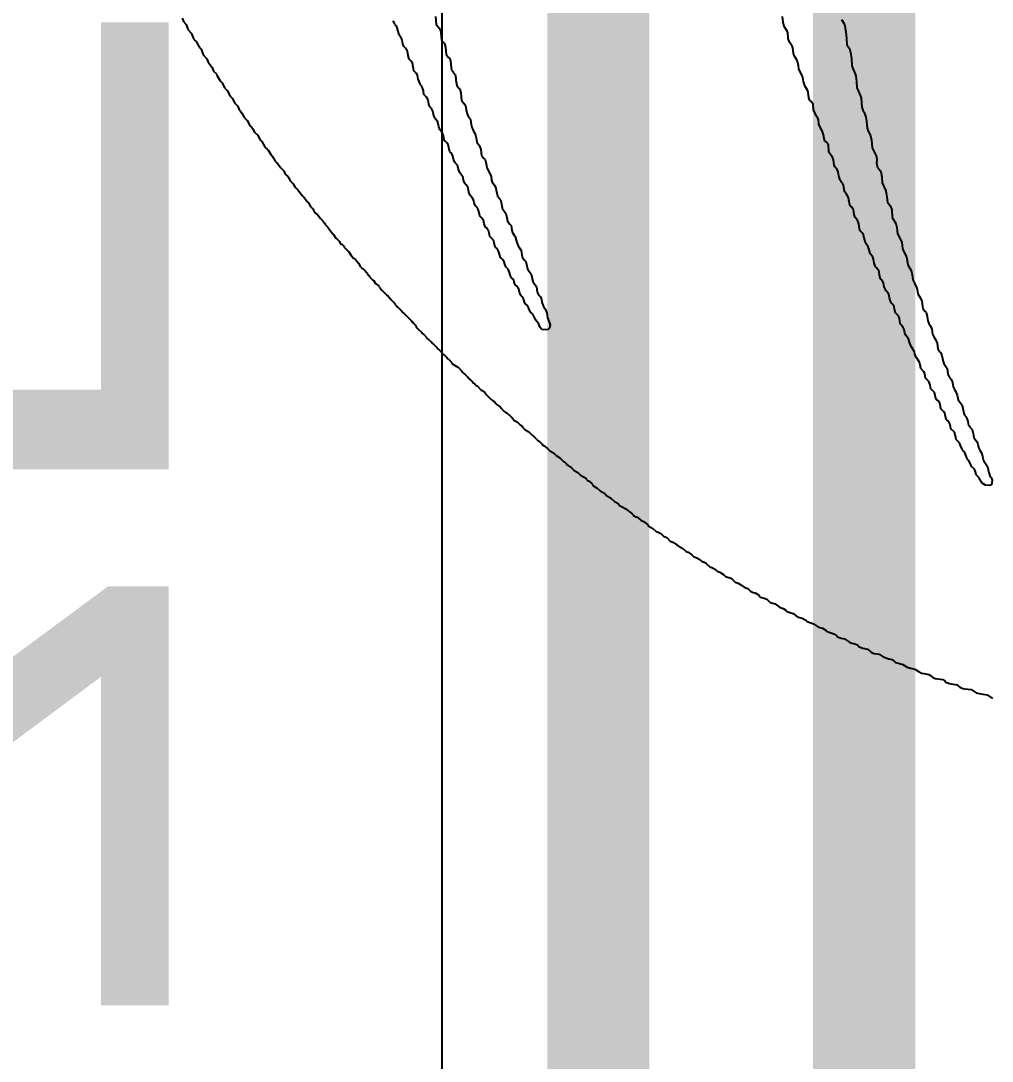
# Model space of a CAD drawing. Header units: inches. Extents: x -0.8 to 12, y -0.1 to 3.7.
# Drawn here: x 0.1055 to 0.2005, y 1.1192 to 1.221 of the extents above; entities that cross this region are included whole.
import ezdxf

# ---------------------------------------------------------------- set-up
doc = ezdxf.new("R2010")
doc.units = ezdxf.units.IN
doc.header["$MEASUREMENT"] = 0
doc.layers.add('Bottom Overlay', color=54, linetype='Continuous')
doc.layers.add('Top Layer', color=1, linetype='Continuous')
doc.styles.add('Arial', font='', dxfattribs={"height": 0.2})
doc.styles.get('Arial').set_extended_font_data('Arial')

msp = doc.modelspace()

# ---------------------------------------------------------------- linework, layer by layer
at = {"layer": 'Bottom Overlay'}
for p, q in [((0.12129, 1.22122), (0.12142, 1.22089)), ((0.14608, 1.22138), (0.14613, 1.2206)), ((0.18007, 1.22081), (0.18002, 1.22138)), ((0.12142, 1.22089), (0.1217, 1.2206)), ((0.1217, 1.2206), (0.12176, 1.2204)), ((0.12176, 1.2204), (0.12188, 1.22006)), ((0.14205, 1.22071), (0.14195, 1.22096)), ((0.14211, 1.2206), (0.14205, 1.22071)), ((0.14226, 1.22045), (0.14211, 1.2206)), ((0.14234, 1.22027), (0.14226, 1.22045)), ((0.14242, 1.21993), (0.14234, 1.22027)), ((0.14613, 1.2206), (0.14637, 1.22032)), ((0.14637, 1.22032), (0.14644, 1.22024)), ((0.14644, 1.22024), (0.14655, 1.21998)), ((0.18017, 1.2204), (0.18007, 1.22081)), ((0.18053, 1.21983), (0.18017, 1.2204)), ((0.1858, 1.22107), (0.18601, 1.22071)), ((0.18601, 1.22071), (0.18611, 1.22045)), ((0.18611, 1.22045), (0.18616, 1.22024)), ((0.18616, 1.22024), (0.18621, 1.21988)), ((0.12188, 1.22006), (0.12222, 1.21972)), ((0.12222, 1.21972), (0.12232, 1.21936)), ((0.12232, 1.21936), (0.12248, 1.2191)), ((0.12248, 1.2191), (0.12269, 1.2189)), ((0.14252, 1.21957), (0.14242, 1.21993)), ((0.14262, 1.21947), (0.14252, 1.21957)), ((0.14283, 1.2191), (0.14262, 1.21947)), ((0.14288, 1.21869), (0.14283, 1.2191)), ((0.14655, 1.21998), (0.1466, 1.21978)), ((0.1466, 1.21978), (0.14665, 1.21905)), ((0.18058, 1.21921), (0.18053, 1.21983)), ((0.18069, 1.21885), (0.18058, 1.21921)), ((0.18621, 1.21988), (0.18627, 1.21921)), ((0.18627, 1.21921), (0.18632, 1.21859)), ((0.12269, 1.2189), (0.12274, 1.21879)), ((0.12274, 1.21879), (0.123, 1.21833)), ((0.123, 1.21833), (0.12315, 1.21817)), ((0.12315, 1.21817), (0.12336, 1.21761)), ((0.14298, 1.21843), (0.14288, 1.21869)), ((0.14314, 1.21828), (0.14298, 1.21843)), ((0.14332, 1.21799), (0.14314, 1.21828)), ((0.14665, 1.21905), (0.14696, 1.21874)), ((0.14696, 1.21874), (0.14706, 1.21838)), ((0.14706, 1.21838), (0.14712, 1.21766)), ((0.18095, 1.21848), (0.18069, 1.21885)), ((0.18102, 1.2183), (0.18095, 1.21848)), ((0.1811, 1.21776), (0.18102, 1.2183)), ((0.18632, 1.21859), (0.18658, 1.21823)), ((0.18658, 1.21823), (0.18668, 1.21786)), ((0.12336, 1.21761), (0.12372, 1.21724)), ((0.12372, 1.21724), (0.12385, 1.21691)), ((0.1434, 1.21755), (0.14332, 1.21799)), ((0.1435, 1.21719), (0.1434, 1.21755)), ((0.14371, 1.21699), (0.1435, 1.21719)), ((0.14712, 1.21766), (0.14735, 1.21737)), ((0.14735, 1.21737), (0.14743, 1.2173)), ((0.14743, 1.2173), (0.14753, 1.21704)), ((0.14753, 1.21704), (0.14758, 1.21668)), ((0.1812, 1.2175), (0.1811, 1.21776)), ((0.18141, 1.21714), (0.1812, 1.2175)), ((0.18149, 1.21696), (0.18141, 1.21714)), ((0.18668, 1.21786), (0.18676, 1.21727)), ((0.18676, 1.21727), (0.18681, 1.21655)), ((0.12385, 1.21691), (0.12423, 1.21637)), ((0.12423, 1.21637), (0.12436, 1.21603)), ((0.12436, 1.21603), (0.12465, 1.21575)), ((0.14384, 1.21681), (0.14371, 1.21699)), ((0.14391, 1.21626), (0.14384, 1.21681)), ((0.14396, 1.21606), (0.14391, 1.21626)), ((0.14422, 1.2158), (0.14396, 1.21606)), ((0.14758, 1.21668), (0.14763, 1.21611)), ((0.14763, 1.21611), (0.14774, 1.21601)), ((0.18157, 1.21657), (0.18149, 1.21696)), ((0.18162, 1.21621), (0.18157, 1.21657)), ((0.1819, 1.21567), (0.18162, 1.21621)), ((0.18681, 1.21655), (0.18691, 1.21629)), ((0.18691, 1.21629), (0.18714, 1.21575)), ((0.12465, 1.21575), (0.1247, 1.21564)), ((0.1247, 1.21564), (0.12501, 1.21508)), ((0.12501, 1.21508), (0.12516, 1.21492)), ((0.1443, 1.21562), (0.14422, 1.2158)), ((0.14438, 1.21523), (0.1443, 1.21562)), ((0.14458, 1.21477), (0.14438, 1.21523)), ((0.14774, 1.21601), (0.14779, 1.2159)), ((0.14779, 1.2159), (0.14799, 1.2157)), ((0.14799, 1.2157), (0.14805, 1.21533)), ((0.14805, 1.21533), (0.14807, 1.2152)), ((0.14807, 1.2152), (0.14805, 1.21513)), ((0.14805, 1.21513), (0.1481, 1.21497)), ((0.182, 1.21541), (0.1819, 1.21567)), ((0.18208, 1.21502), (0.182, 1.21541)), ((0.18213, 1.21482), (0.18208, 1.21502)), ((0.18714, 1.21575), (0.1872, 1.21554)), ((0.1872, 1.21554), (0.18725, 1.21502)), ((0.18725, 1.21502), (0.1873, 1.2144)), ((0.12516, 1.21492), (0.12547, 1.21435)), ((0.12547, 1.21435), (0.12568, 1.21415)), ((0.12568, 1.21415), (0.12599, 1.21358)), ((0.14464, 1.21466), (0.14458, 1.21477)), ((0.14474, 1.21456), (0.14464, 1.21466)), ((0.14484, 1.2143), (0.14474, 1.21456)), ((0.14489, 1.21409), (0.14484, 1.2143)), ((0.14495, 1.21373), (0.14489, 1.21409)), ((0.1481, 1.21497), (0.14815, 1.21461)), ((0.14815, 1.21461), (0.14838, 1.21433)), ((0.14838, 1.21433), (0.14846, 1.21425)), ((0.14846, 1.21425), (0.14856, 1.21389)), ((0.18221, 1.21458), (0.18213, 1.21482)), ((0.18247, 1.21417), (0.18221, 1.21458)), ((0.18252, 1.21397), (0.18247, 1.21417)), ((0.1873, 1.2144), (0.18735, 1.21425)), ((0.18735, 1.21425), (0.18766, 1.21358)), ((0.12599, 1.21358), (0.1262, 1.21337)), ((0.1262, 1.21337), (0.12646, 1.21291)), ((0.1452, 1.21347), (0.14495, 1.21373)), ((0.14536, 1.21322), (0.1452, 1.21347)), ((0.14541, 1.2128), (0.14536, 1.21322)), ((0.14856, 1.21389), (0.14861, 1.21316)), ((0.14861, 1.21316), (0.14885, 1.21288)), ((0.1826, 1.21342), (0.18252, 1.21397)), ((0.1827, 1.21316), (0.1826, 1.21342)), ((0.18278, 1.21309), (0.1827, 1.21316)), ((0.18301, 1.2128), (0.18278, 1.21309)), ((0.18766, 1.21358), (0.18771, 1.21337)), ((0.18771, 1.21337), (0.18779, 1.21252)), ((0.12646, 1.21291), (0.12669, 1.21262)), ((0.12669, 1.21262), (0.12682, 1.21234)), ((0.12682, 1.21234), (0.12687, 1.21223)), ((0.12687, 1.21223), (0.12697, 1.21213)), ((0.12697, 1.21213), (0.127, 1.21205)), ((0.127, 1.21205), (0.12708, 1.21203)), ((0.12708, 1.21203), (0.12713, 1.21192)), ((0.14546, 1.21265), (0.14541, 1.2128)), ((0.14551, 1.21254), (0.14546, 1.21265)), ((0.1457, 1.21236), (0.14551, 1.21254)), ((0.1458, 1.21211), (0.1457, 1.21236)), ((0.14595, 1.21154), (0.1458, 1.21211)), ((0.14885, 1.21288), (0.14892, 1.2128)), ((0.14892, 1.2128), (0.14903, 1.21254)), ((0.14903, 1.21254), (0.14908, 1.21218)), ((0.14908, 1.21218), (0.14916, 1.21185)), ((0.18306, 1.21223), (0.18301, 1.2128)), ((0.18327, 1.21177), (0.18306, 1.21223)), ((0.18779, 1.21252), (0.18784, 1.21231)), ((0.18784, 1.21231), (0.18794, 1.21205)), ((0.18794, 1.21205), (0.18802, 1.21198)), ((0.18802, 1.21198), (0.18812, 1.21172)), ((0.12713, 1.21192), (0.12739, 1.21146)), ((0.12739, 1.21146), (0.12764, 1.2112)), ((0.12764, 1.2112), (0.12795, 1.21063)), ((0.14629, 1.21105), (0.14595, 1.21154)), ((0.14639, 1.21058), (0.14629, 1.21105)), ((0.14916, 1.21185), (0.14926, 1.21159)), ((0.14926, 1.21159), (0.14934, 1.21151)), ((0.14934, 1.21151), (0.14939, 1.21141)), ((0.14939, 1.21141), (0.14949, 1.21131)), ((0.14949, 1.21131), (0.14957, 1.21081)), ((0.18332, 1.21167), (0.18327, 1.21177)), ((0.1834, 1.21159), (0.18332, 1.21167)), ((0.18353, 1.21125), (0.1834, 1.21159)), ((0.18358, 1.21089), (0.18353, 1.21125)), ((0.18812, 1.21172), (0.18818, 1.21151)), ((0.18818, 1.21151), (0.18823, 1.21115)), ((0.18823, 1.21115), (0.18831, 1.21045)), ((0.12795, 1.21063), (0.12811, 1.21053)), ((0.12811, 1.21053), (0.12816, 1.21043)), ((0.12816, 1.21043), (0.12837, 1.21007)), ((0.12837, 1.21007), (0.12868, 1.20976)), ((0.1465, 1.21032), (0.14639, 1.21058)), ((0.14655, 1.21022), (0.1465, 1.21032)), ((0.14665, 1.21012), (0.14655, 1.21022)), ((0.14683, 1.20983), (0.14665, 1.21012)), ((0.14957, 1.21081), (0.14962, 1.21056)), ((0.14962, 1.21056), (0.1498, 1.21017)), ((0.1498, 1.21017), (0.14996, 1.20991)), ((0.18363, 1.21069), (0.18358, 1.21089)), ((0.18392, 1.21014), (0.18363, 1.21069)), ((0.18404, 1.20981), (0.18392, 1.21014)), ((0.18831, 1.21045), (0.18836, 1.21025)), ((0.18836, 1.21025), (0.18864, 1.2097)), ((0.12868, 1.20976), (0.12893, 1.20929)), ((0.12893, 1.20929), (0.12909, 1.20914)), ((0.12909, 1.20914), (0.1294, 1.20857)), ((0.14688, 1.20952), (0.14683, 1.20983)), ((0.14696, 1.20919), (0.14688, 1.20952)), ((0.14704, 1.20916), (0.14696, 1.20919)), ((0.14717, 1.20903), (0.14704, 1.20916)), ((0.1473, 1.20885), (0.14717, 1.20903)), ((0.14996, 1.20991), (0.15006, 1.2095)), ((0.15006, 1.2095), (0.15011, 1.20908)), ((0.15011, 1.20908), (0.15037, 1.20872)), ((0.1841, 1.20945), (0.18404, 1.20981)), ((0.18417, 1.20916), (0.1841, 1.20945)), ((0.18428, 1.20911), (0.18417, 1.20916)), ((0.18451, 1.20883), (0.18428, 1.20911)), ((0.18864, 1.2097), (0.18874, 1.20929)), ((0.18874, 1.20929), (0.1888, 1.20852)), ((0.1294, 1.20857), (0.12958, 1.20844)), ((0.12958, 1.20844), (0.12971, 1.20831)), ((0.12971, 1.20831), (0.12992, 1.20795)), ((0.12992, 1.20795), (0.13007, 1.20779)), ((0.14737, 1.20857), (0.1473, 1.20885)), ((0.14748, 1.20815), (0.14737, 1.20857)), ((0.14766, 1.20797), (0.14748, 1.20815)), ((0.14776, 1.20772), (0.14766, 1.20797)), ((0.15037, 1.20872), (0.15042, 1.20862)), ((0.15042, 1.20862), (0.15052, 1.20836)), ((0.15052, 1.20836), (0.15058, 1.20774)), ((0.18456, 1.2081), (0.18451, 1.20883)), ((0.18477, 1.20779), (0.18456, 1.2081)), ((0.1888, 1.20852), (0.189, 1.20815)), ((0.189, 1.20815), (0.18921, 1.20769)), ((0.13007, 1.20779), (0.13012, 1.20769)), ((0.13012, 1.20769), (0.13038, 1.20722)), ((0.13038, 1.20722), (0.13051, 1.2071)), ((0.13051, 1.2071), (0.13059, 1.20707)), ((0.13059, 1.20707), (0.13064, 1.20697)), ((0.13064, 1.20697), (0.1309, 1.20661)), ((0.14784, 1.20743), (0.14776, 1.20772)), ((0.14794, 1.20717), (0.14784, 1.20743)), ((0.14799, 1.20707), (0.14794, 1.20717)), ((0.14823, 1.20684), (0.14799, 1.20707)), ((0.15058, 1.20774), (0.15068, 1.20764)), ((0.15068, 1.20764), (0.15073, 1.20753)), ((0.15073, 1.20753), (0.15094, 1.20738)), ((0.15094, 1.20738), (0.15104, 1.20697)), ((0.15104, 1.20697), (0.15109, 1.20661)), ((0.1849, 1.20761), (0.18477, 1.20779)), ((0.185, 1.20735), (0.1849, 1.20761)), ((0.18508, 1.20686), (0.185, 1.20735)), ((0.18513, 1.20666), (0.18508, 1.20686)), ((0.18921, 1.20769), (0.18924, 1.2073)), ((0.18924, 1.2073), (0.18921, 1.20707)), ((0.18921, 1.20707), (0.18926, 1.20691)), ((0.18926, 1.20691), (0.18931, 1.20661)), ((0.1309, 1.20661), (0.13121, 1.2063)), ((0.13121, 1.2063), (0.13141, 1.20593)), ((0.13141, 1.20593), (0.13162, 1.20573)), ((0.1483, 1.20655), (0.14823, 1.20684)), ((0.14841, 1.20614), (0.1483, 1.20655)), ((0.14877, 1.20562), (0.14841, 1.20614)), ((0.15109, 1.20661), (0.15151, 1.20573)), ((0.18536, 1.20642), (0.18513, 1.20666)), ((0.18547, 1.20617), (0.18536, 1.20642)), ((0.18554, 1.20578), (0.18547, 1.20617)), ((0.18931, 1.20661), (0.18942, 1.2065)), ((0.18942, 1.2065), (0.18947, 1.2064)), ((0.18947, 1.2064), (0.18957, 1.2063)), ((0.18957, 1.2063), (0.18967, 1.20604)), ((0.18967, 1.20604), (0.18973, 1.20568)), ((0.13162, 1.20573), (0.13188, 1.20526)), ((0.13188, 1.20526), (0.13214, 1.205)), ((0.13214, 1.205), (0.13234, 1.20464)), ((0.14882, 1.20537), (0.14877, 1.20562)), ((0.14892, 1.20511), (0.14882, 1.20537)), ((0.14897, 1.205), (0.14892, 1.20511)), ((0.14908, 1.2049), (0.14897, 1.205)), ((0.14926, 1.20462), (0.14908, 1.2049)), ((0.15151, 1.20573), (0.15156, 1.20537)), ((0.15156, 1.20537), (0.15161, 1.20516)), ((0.15161, 1.20516), (0.15184, 1.20487)), ((0.15184, 1.20487), (0.15197, 1.20459)), ((0.18565, 1.20537), (0.18554, 1.20578)), ((0.18575, 1.20526), (0.18565, 1.20537)), ((0.1858, 1.20516), (0.18575, 1.20526)), ((0.1859, 1.20506), (0.1858, 1.20516)), ((0.18598, 1.20487), (0.1859, 1.20506)), ((0.18606, 1.20444), (0.18598, 1.20487)), ((0.18973, 1.20568), (0.18978, 1.20511)), ((0.18978, 1.20511), (0.19014, 1.20433)), ((0.13234, 1.20464), (0.13252, 1.20451)), ((0.13252, 1.20451), (0.13265, 1.20438)), ((0.13265, 1.20438), (0.13271, 1.20428)), ((0.13271, 1.20428), (0.13307, 1.20382)), ((0.13307, 1.20382), (0.13322, 1.20366)), ((0.14934, 1.20418), (0.14926, 1.20462)), ((0.14944, 1.20392), (0.14934, 1.20418)), ((0.14949, 1.20382), (0.14944, 1.20392)), ((0.1497, 1.20361), (0.14949, 1.20382)), ((0.15197, 1.20459), (0.15202, 1.20438)), ((0.15202, 1.20438), (0.15215, 1.20384)), ((0.15215, 1.20384), (0.15233, 1.20356)), ((0.18611, 1.20423), (0.18606, 1.20444)), ((0.18621, 1.20413), (0.18611, 1.20423)), ((0.18647, 1.20366), (0.18621, 1.20413)), ((0.19014, 1.20433), (0.19024, 1.20371)), ((0.13322, 1.20366), (0.13327, 1.20356)), ((0.13327, 1.20356), (0.13338, 1.20345)), ((0.13338, 1.20345), (0.13343, 1.20335)), ((0.13343, 1.20335), (0.13364, 1.20314)), ((0.13364, 1.20314), (0.13384, 1.20278)), ((0.14978, 1.20343), (0.1497, 1.20361)), ((0.14985, 1.20314), (0.14978, 1.20343)), ((0.14996, 1.20289), (0.14985, 1.20314)), ((0.15006, 1.20278), (0.14996, 1.20289)), ((0.15233, 1.20356), (0.15244, 1.20345)), ((0.15244, 1.20345), (0.15254, 1.20304)), ((0.15254, 1.20304), (0.15259, 1.20263)), ((0.18652, 1.20345), (0.18647, 1.20366)), ((0.18658, 1.20309), (0.18652, 1.20345)), ((0.18668, 1.20283), (0.18658, 1.20309)), ((0.18676, 1.20276), (0.18668, 1.20283)), ((0.19024, 1.20371), (0.19029, 1.2032)), ((0.19029, 1.2032), (0.1904, 1.20309)), ((0.1904, 1.20309), (0.19045, 1.20299)), ((0.19045, 1.20299), (0.1906, 1.20283)), ((0.1906, 1.20283), (0.19071, 1.20247)), ((0.13384, 1.20278), (0.1341, 1.20252)), ((0.1341, 1.20252), (0.13415, 1.20242)), ((0.13415, 1.20242), (0.13433, 1.20214)), ((0.13433, 1.20214), (0.13444, 1.20209)), ((0.13444, 1.20209), (0.13467, 1.20185)), ((0.13467, 1.20185), (0.13482, 1.2016)), ((0.15011, 1.20268), (0.15006, 1.20278)), ((0.15021, 1.20258), (0.15011, 1.20268)), ((0.15029, 1.2024), (0.15021, 1.20258)), ((0.15037, 1.20206), (0.15029, 1.2024)), ((0.15042, 1.20185), (0.15037, 1.20206)), ((0.15055, 1.20172), (0.15042, 1.20185)), ((0.15259, 1.20263), (0.15295, 1.20211)), ((0.15295, 1.20211), (0.15306, 1.2017)), ((0.18696, 1.20245), (0.18676, 1.20276)), ((0.18704, 1.20201), (0.18696, 1.20245)), ((0.18712, 1.20172), (0.18704, 1.20201)), ((0.19071, 1.20247), (0.19076, 1.2017)), ((0.13482, 1.2016), (0.13508, 1.20134)), ((0.13508, 1.20134), (0.13513, 1.20123)), ((0.13513, 1.20123), (0.13524, 1.20113)), ((0.13524, 1.20113), (0.13529, 1.20103)), ((0.13529, 1.20103), (0.13555, 1.20077)), ((0.13555, 1.20077), (0.1356, 1.20067)), ((0.15078, 1.20144), (0.15055, 1.20172)), ((0.15083, 1.20108), (0.15078, 1.20144)), ((0.15096, 1.20074), (0.15083, 1.20108)), ((0.15306, 1.2017), (0.15313, 1.20136)), ((0.15313, 1.20136), (0.15334, 1.20105)), ((0.15334, 1.20105), (0.15347, 1.20092)), ((0.15347, 1.20092), (0.15355, 1.20043)), ((0.18735, 1.20144), (0.18712, 1.20172)), ((0.18748, 1.2011), (0.18735, 1.20144)), ((0.18756, 1.20061), (0.18748, 1.2011)), ((0.19076, 1.2017), (0.19112, 1.20113)), ((0.19112, 1.20113), (0.19122, 1.20072)), ((0.1356, 1.20067), (0.13586, 1.2003)), ((0.13586, 1.2003), (0.13611, 1.20005)), ((0.13611, 1.20005), (0.13632, 1.19968)), ((0.15107, 1.20069), (0.15096, 1.20074)), ((0.15114, 1.20061), (0.15107, 1.20069)), ((0.1512, 1.20051), (0.15114, 1.20061)), ((0.15127, 1.20043), (0.1512, 1.20051)), ((0.15135, 1.20005), (0.15127, 1.20043)), ((0.1514, 1.19984), (0.15135, 1.20005)), ((0.15174, 1.1995), (0.1514, 1.19984)), ((0.15355, 1.20043), (0.1536, 1.20023)), ((0.1536, 1.20023), (0.1538, 1.19992)), ((0.1538, 1.19992), (0.15388, 1.19984)), ((0.15388, 1.19984), (0.15398, 1.19948)), ((0.18766, 1.20036), (0.18756, 1.20061)), ((0.18782, 1.2002), (0.18766, 1.20036)), ((0.18787, 1.2001), (0.18782, 1.2002)), ((0.18794, 1.20002), (0.18787, 1.2001)), ((0.18802, 1.19968), (0.18794, 1.20002)), ((0.19122, 1.20072), (0.19128, 1.2001)), ((0.19128, 1.2001), (0.19153, 1.19963)), ((0.13632, 1.19968), (0.1365, 1.19955)), ((0.1365, 1.19955), (0.13668, 1.19937)), ((0.13668, 1.19937), (0.13673, 1.19927)), ((0.13673, 1.19927), (0.13681, 1.19914)), ((0.13681, 1.19914), (0.13691, 1.19909)), ((0.13691, 1.19909), (0.1371, 1.19891)), ((0.1371, 1.19891), (0.13715, 1.19881)), ((0.13715, 1.19881), (0.13761, 1.19834)), ((0.15182, 1.19922), (0.15174, 1.1995)), ((0.15192, 1.19881), (0.15182, 1.19922)), ((0.152, 1.19873), (0.15192, 1.19881)), ((0.1521, 1.19868), (0.152, 1.19873)), ((0.15398, 1.19948), (0.15404, 1.19927)), ((0.15404, 1.19927), (0.15417, 1.19894)), ((0.15417, 1.19894), (0.15429, 1.19875)), ((0.15429, 1.19875), (0.15445, 1.1985)), ((0.18807, 1.19948), (0.18802, 1.19968)), ((0.18815, 1.19924), (0.18807, 1.19948)), ((0.18841, 1.19883), (0.18815, 1.19924)), ((0.18849, 1.19855), (0.18841, 1.19883)), ((0.19153, 1.19963), (0.19169, 1.19927)), ((0.19169, 1.19927), (0.19177, 1.19868)), ((0.13761, 1.19834), (0.13782, 1.19798)), ((0.13782, 1.19798), (0.13805, 1.19775)), ((0.13805, 1.19775), (0.13815, 1.1977)), ((0.15225, 1.19842), (0.1521, 1.19868)), ((0.15233, 1.19813), (0.15225, 1.19842)), ((0.15244, 1.19777), (0.15233, 1.19813)), ((0.15251, 1.19775), (0.15244, 1.19777)), ((0.15264, 1.19762), (0.15251, 1.19775)), ((0.15445, 1.1985), (0.1545, 1.19829)), ((0.1545, 1.19829), (0.15455, 1.19782)), ((0.15455, 1.19782), (0.15479, 1.19754)), ((0.18859, 1.19819), (0.18849, 1.19855)), ((0.18885, 1.19782), (0.18859, 1.19819)), ((0.18893, 1.19764), (0.18885, 1.19782)), ((0.19177, 1.19868), (0.19187, 1.19842)), ((0.19187, 1.19842), (0.19215, 1.19788)), ((0.19215, 1.19788), (0.19228, 1.19713)), ((0.13815, 1.1977), (0.13828, 1.19757)), ((0.13828, 1.19757), (0.13834, 1.19746)), ((0.13834, 1.19746), (0.13854, 1.19726)), ((0.13854, 1.19726), (0.13875, 1.1969)), ((0.13875, 1.1969), (0.13888, 1.19677)), ((0.13888, 1.19677), (0.13898, 1.19671)), ((0.13898, 1.19671), (0.13921, 1.19648)), ((0.1528, 1.19736), (0.15264, 1.19762)), ((0.15285, 1.19715), (0.1528, 1.19736)), ((0.15295, 1.1969), (0.15285, 1.19715)), ((0.15318, 1.19666), (0.15295, 1.1969)), ((0.15479, 1.19754), (0.15491, 1.19741)), ((0.15491, 1.19741), (0.15502, 1.197)), ((0.15502, 1.197), (0.15507, 1.19669)), ((0.15507, 1.19669), (0.15543, 1.19617)), ((0.189, 1.19726), (0.18893, 1.19764)), ((0.18911, 1.1969), (0.189, 1.19726)), ((0.18921, 1.19679), (0.18911, 1.1969)), ((0.18947, 1.19643), (0.18921, 1.19679)), ((0.19228, 1.19713), (0.19236, 1.19695)), ((0.19236, 1.19695), (0.19262, 1.19653)), ((0.13921, 1.19648), (0.13926, 1.19638)), ((0.13926, 1.19638), (0.13942, 1.19622)), ((0.13942, 1.19622), (0.13947, 1.19612)), ((0.13947, 1.19612), (0.13957, 1.19602)), ((0.13957, 1.19602), (0.13963, 1.19591)), ((0.13963, 1.19591), (0.13991, 1.19563)), ((0.15331, 1.19633), (0.15318, 1.19666)), ((0.15337, 1.19612), (0.15331, 1.19633)), ((0.15347, 1.19586), (0.15337, 1.19612)), ((0.15373, 1.1956), (0.15347, 1.19586)), ((0.15543, 1.19617), (0.15553, 1.19576)), ((0.15553, 1.19576), (0.15559, 1.19545)), ((0.18952, 1.19607), (0.18947, 1.19643)), ((0.18962, 1.19571), (0.18952, 1.19607)), ((0.18973, 1.1956), (0.18962, 1.19571)), ((0.19262, 1.19653), (0.1927, 1.19609)), ((0.1927, 1.19609), (0.19277, 1.1956)), ((0.13991, 1.19563), (0.14001, 1.19558)), ((0.14001, 1.19558), (0.14022, 1.19527)), ((0.14022, 1.19527), (0.14032, 1.19516)), ((0.14032, 1.19516), (0.14043, 1.19511)), ((0.14043, 1.19511), (0.14056, 1.19498)), ((0.14056, 1.19498), (0.14061, 1.19488)), ((0.14061, 1.19488), (0.14071, 1.19478)), ((0.14071, 1.19478), (0.14076, 1.19467)), ((0.14076, 1.19467), (0.1413, 1.19413)), ((0.15378, 1.1954), (0.15373, 1.1956)), ((0.15388, 1.19514), (0.15378, 1.1954)), ((0.15404, 1.19498), (0.15388, 1.19514)), ((0.15422, 1.1947), (0.15404, 1.19498)), ((0.15429, 1.19442), (0.15422, 1.1947)), ((0.15559, 1.19545), (0.15595, 1.19493)), ((0.15595, 1.19493), (0.15602, 1.19444)), ((0.18991, 1.19532), (0.18973, 1.1956)), ((0.18998, 1.19493), (0.18991, 1.19532)), ((0.19009, 1.19467), (0.18998, 1.19493)), ((0.19014, 1.19457), (0.19009, 1.19467)), ((0.19277, 1.1956), (0.19298, 1.19524)), ((0.19298, 1.19524), (0.19314, 1.19488)), ((0.19314, 1.19488), (0.19319, 1.19467)), ((0.19319, 1.19467), (0.19326, 1.19424)), ((0.1413, 1.19413), (0.14141, 1.19408)), ((0.14141, 1.19408), (0.14149, 1.194)), ((0.14149, 1.194), (0.14154, 1.1939)), ((0.14154, 1.1939), (0.14164, 1.1938)), ((0.14164, 1.1938), (0.14169, 1.19369)), ((0.14169, 1.19369), (0.14205, 1.19333)), ((0.1544, 1.19416), (0.15429, 1.19442)), ((0.15445, 1.19405), (0.1544, 1.19416)), ((0.15455, 1.19395), (0.15445, 1.19405)), ((0.15468, 1.19377), (0.15455, 1.19395)), ((0.15486, 1.19328), (0.15468, 1.19377)), ((0.15602, 1.19444), (0.15613, 1.19418)), ((0.15613, 1.19418), (0.15636, 1.19395)), ((0.15636, 1.19395), (0.15646, 1.19369)), ((0.15646, 1.19369), (0.15652, 1.19333)), ((0.19024, 1.19447), (0.19014, 1.19457)), ((0.19042, 1.19418), (0.19024, 1.19447)), ((0.1905, 1.19385), (0.19042, 1.19418)), ((0.19055, 1.19364), (0.1905, 1.19385)), ((0.19066, 1.19338), (0.19055, 1.19364)), ((0.19326, 1.19424), (0.19352, 1.19382)), ((0.19352, 1.19382), (0.19365, 1.19354)), ((0.14205, 1.19333), (0.14211, 1.19323)), ((0.14211, 1.19323), (0.14226, 1.19307)), ((0.14226, 1.19307), (0.14231, 1.19297)), ((0.14231, 1.19297), (0.14242, 1.19292)), ((0.14242, 1.19292), (0.14244, 1.19284)), ((0.14244, 1.19284), (0.14254, 1.19279)), ((0.14254, 1.19279), (0.14273, 1.19261)), ((0.15494, 1.1932), (0.15486, 1.19328)), ((0.15517, 1.19292), (0.15494, 1.1932)), ((0.15522, 1.19281), (0.15517, 1.19292)), ((0.15538, 1.19245), (0.15522, 1.19281)), ((0.15652, 1.19333), (0.15664, 1.193)), ((0.15664, 1.193), (0.15683, 1.19271)), ((0.15683, 1.19271), (0.15698, 1.19235)), ((0.19076, 1.19328), (0.19066, 1.19338)), ((0.19094, 1.193), (0.19076, 1.19328)), ((0.19102, 1.19261), (0.19094, 1.193)), ((0.19365, 1.19354), (0.1937, 1.19302)), ((0.1937, 1.19302), (0.19375, 1.19281)), ((0.19375, 1.19281), (0.19399, 1.19253)), ((0.14273, 1.19261), (0.14278, 1.1925)), ((0.14278, 1.1925), (0.14291, 1.19238)), ((0.14291, 1.19238), (0.14301, 1.19232)), ((0.14301, 1.19232), (0.14371, 1.19163)), ((0.14371, 1.19163), (0.14376, 1.19152)), ((0.15559, 1.19225), (0.15538, 1.19245)), ((0.1559, 1.19168), (0.15559, 1.19225)), ((0.15595, 1.19158), (0.1559, 1.19168)), ((0.15698, 1.19235), (0.15703, 1.19189)), ((0.15703, 1.19189), (0.15724, 1.19142)), ((0.19107, 1.1924), (0.19102, 1.19261)), ((0.19138, 1.19209), (0.19107, 1.1924)), ((0.19148, 1.19183), (0.19138, 1.19209)), ((0.19153, 1.19132), (0.19148, 1.19183)), ((0.19399, 1.19253), (0.19406, 1.19245)), ((0.19406, 1.19245), (0.19417, 1.19204)), ((0.19417, 1.19204), (0.19425, 1.1916)), ((0.19425, 1.1916), (0.19435, 1.19134)), ((0.14376, 1.19152), (0.14386, 1.19147)), ((0.14386, 1.19147), (0.14391, 1.19137)), ((0.14391, 1.19137), (0.14407, 1.19121)), ((0.14407, 1.19121), (0.14425, 1.19088)), ((0.14425, 1.19088), (0.14435, 1.19083)), ((0.14435, 1.19083), (0.14469, 1.19049)), ((0.15605, 1.19147), (0.15595, 1.19158)), ((0.15618, 1.19129), (0.15605, 1.19147)), ((0.15631, 1.19096), (0.15618, 1.19129)), ((0.15649, 1.19077), (0.15631, 1.19096)), ((0.1569, 1.19072), (0.15649, 1.19077)), ((0.15711, 1.19077), (0.1569, 1.19072)), ((0.15724, 1.1909), (0.15711, 1.19077)), ((0.15724, 1.19142), (0.15729, 1.19121)), ((0.15729, 1.19121), (0.15724, 1.1909)), ((0.19161, 1.19124), (0.19153, 1.19132)), ((0.19184, 1.19096), (0.19161, 1.19124)), ((0.19192, 1.19077), (0.19184, 1.19096)), ((0.192, 1.19044), (0.19192, 1.19077)), ((0.19435, 1.19134), (0.19448, 1.19116)), ((0.19448, 1.19116), (0.19463, 1.1908)), ((0.19463, 1.1908), (0.19471, 1.19031)), ((0.14469, 1.19049), (0.14474, 1.19039)), ((0.14474, 1.19039), (0.14492, 1.19026)), ((0.14492, 1.19026), (0.14515, 1.19003)), ((0.14515, 1.19003), (0.1452, 1.18992)), ((0.1452, 1.18992), (0.14528, 1.18984)), ((0.14528, 1.18984), (0.14539, 1.18979)), ((0.14539, 1.18979), (0.14567, 1.18951)), ((0.19205, 1.19023), (0.192, 1.19044)), ((0.19213, 1.19015), (0.19205, 1.19023)), ((0.19233, 1.18984), (0.19213, 1.19015)), ((0.19246, 1.18951), (0.19233, 1.18984)), ((0.19471, 1.19031), (0.19481, 1.19005)), ((0.19481, 1.19005), (0.19499, 1.18977)), ((0.19499, 1.18977), (0.19515, 1.18941)), ((0.14567, 1.18951), (0.14572, 1.18941)), ((0.14572, 1.18941), (0.1459, 1.18928)), ((0.1459, 1.18928), (0.14619, 1.18899)), ((0.14619, 1.18899), (0.14624, 1.18889)), ((0.14624, 1.18889), (0.14642, 1.18876)), ((0.14642, 1.18876), (0.14665, 1.18853)), ((0.19257, 1.18915), (0.19246, 1.18951)), ((0.19277, 1.18884), (0.19257, 1.18915)), ((0.19293, 1.18858), (0.19277, 1.18884)), ((0.19298, 1.18837), (0.19293, 1.18858)), ((0.19515, 1.18941), (0.19523, 1.18886)), ((0.19523, 1.18886), (0.19541, 1.18858)), ((0.19541, 1.18858), (0.19551, 1.18848)), ((0.14665, 1.18853), (0.1467, 1.18842)), ((0.1467, 1.18842), (0.14688, 1.1883)), ((0.14688, 1.1883), (0.14717, 1.18801)), ((0.14717, 1.18801), (0.14722, 1.18791)), ((0.14722, 1.18791), (0.1474, 1.18778)), ((0.1474, 1.18778), (0.14763, 1.18755)), ((0.14763, 1.18755), (0.14768, 1.18744)), ((0.19308, 1.18801), (0.19298, 1.18837)), ((0.19324, 1.18786), (0.19308, 1.18801)), ((0.19344, 1.18749), (0.19324, 1.18786)), ((0.19551, 1.18848), (0.19561, 1.18822)), ((0.19561, 1.18822), (0.19574, 1.18762)), ((0.19574, 1.18762), (0.19579, 1.18742)), ((0.14768, 1.18744), (0.1481, 1.18718)), ((0.1481, 1.18718), (0.14828, 1.18706)), ((0.14828, 1.18706), (0.14866, 1.18667)), ((0.14866, 1.18667), (0.14872, 1.18657)), ((0.14872, 1.18657), (0.14885, 1.18644)), ((0.1935, 1.18729), (0.19344, 1.18749)), ((0.19355, 1.18693), (0.1935, 1.18729)), ((0.19386, 1.18662), (0.19355, 1.18693)), ((0.19394, 1.18644), (0.19386, 1.18662)), ((0.19579, 1.18742), (0.19592, 1.18724)), ((0.19592, 1.18724), (0.19613, 1.18693)), ((0.19613, 1.18693), (0.19621, 1.18638)), ((0.14885, 1.18644), (0.14895, 1.18638)), ((0.14895, 1.18638), (0.14923, 1.1861)), ((0.14923, 1.1861), (0.14928, 1.186)), ((0.14928, 1.186), (0.14959, 1.18574)), ((0.14959, 1.18574), (0.1497, 1.18564)), ((0.1497, 1.18564), (0.14975, 1.18553)), ((0.14975, 1.18553), (0.14993, 1.1854)), ((0.19401, 1.186), (0.19394, 1.18644)), ((0.19435, 1.18566), (0.19401, 1.186)), ((0.19448, 1.18533), (0.19435, 1.18566)), ((0.19621, 1.18638), (0.19631, 1.18613)), ((0.19631, 1.18613), (0.19639, 1.18605)), ((0.19639, 1.18605), (0.19644, 1.18595)), ((0.19644, 1.18595), (0.19654, 1.18584)), ((0.19654, 1.18584), (0.19665, 1.18558)), ((0.19665, 1.18558), (0.19672, 1.18514)), ((0.14993, 1.1854), (0.15003, 1.1853)), ((0.15003, 1.1853), (0.15014, 1.18525)), ((0.15014, 1.18525), (0.15055, 1.18483)), ((0.15055, 1.18483), (0.15065, 1.18478)), ((0.15065, 1.18478), (0.15089, 1.1846)), ((0.15089, 1.1846), (0.15094, 1.1845)), ((0.15094, 1.1845), (0.15153, 1.18391)), ((0.19453, 1.18496), (0.19448, 1.18533)), ((0.19489, 1.1846), (0.19453, 1.18496)), ((0.19499, 1.18414), (0.19489, 1.1846)), ((0.19672, 1.18514), (0.19683, 1.18489)), ((0.19683, 1.18489), (0.19696, 1.18471)), ((0.19696, 1.18471), (0.19711, 1.18434)), ((0.15153, 1.18391), (0.15163, 1.18385)), ((0.15163, 1.18385), (0.15192, 1.18362)), ((0.15192, 1.18362), (0.15197, 1.18352)), ((0.15197, 1.18352), (0.1521, 1.18339)), ((0.19505, 1.18393), (0.19499, 1.18414)), ((0.19512, 1.18385), (0.19505, 1.18393)), ((0.19523, 1.1838), (0.19512, 1.18385)), ((0.19533, 1.1837), (0.19523, 1.1838)), ((0.19543, 1.18344), (0.19533, 1.1837)), ((0.19711, 1.18434), (0.19722, 1.18388)), ((0.19722, 1.18388), (0.19758, 1.18336)), ((0.1521, 1.18339), (0.1522, 1.18334)), ((0.1522, 1.18334), (0.15244, 1.18316)), ((0.15244, 1.18316), (0.15249, 1.18305)), ((0.15249, 1.18305), (0.15277, 1.18277)), ((0.15277, 1.18277), (0.15287, 1.18272)), ((0.15287, 1.18272), (0.15298, 1.18261)), ((0.15298, 1.18261), (0.15308, 1.18256)), ((0.15308, 1.18256), (0.15324, 1.18241)), ((0.19551, 1.183), (0.19543, 1.18344)), ((0.19577, 1.18274), (0.19551, 1.183)), ((0.1959, 1.18256), (0.19577, 1.18274)), ((0.19603, 1.18197), (0.1959, 1.18256)), ((0.19758, 1.18336), (0.19776, 1.18256)), ((0.19776, 1.18256), (0.19784, 1.18238)), ((0.15324, 1.18241), (0.15334, 1.18236)), ((0.15334, 1.18236), (0.15357, 1.18212)), ((0.15357, 1.18212), (0.15362, 1.18202)), ((0.15362, 1.18202), (0.15375, 1.18189)), ((0.15375, 1.18189), (0.15411, 1.18168)), ((0.15411, 1.18168), (0.15437, 1.18143)), ((0.15437, 1.18143), (0.15448, 1.18137)), ((0.19616, 1.18184), (0.19603, 1.18197)), ((0.19626, 1.18179), (0.19616, 1.18184)), ((0.19634, 1.18166), (0.19626, 1.18179)), ((0.19641, 1.18148), (0.19634, 1.18166)), ((0.19649, 1.18104), (0.19641, 1.18148)), ((0.19784, 1.18238), (0.19799, 1.18223)), ((0.19799, 1.18223), (0.19804, 1.18212)), ((0.19804, 1.18212), (0.19809, 1.18197)), ((0.19809, 1.18197), (0.19814, 1.18176)), ((0.19814, 1.18176), (0.19822, 1.18137)), ((0.15448, 1.18137), (0.15455, 1.1813)), ((0.15455, 1.1813), (0.1546, 1.18119)), ((0.1546, 1.18119), (0.15484, 1.18096)), ((0.15484, 1.18096), (0.1552, 1.18075)), ((0.1552, 1.18075), (0.15556, 1.18039)), ((0.19683, 1.1807), (0.19649, 1.18104)), ((0.19696, 1.18037), (0.19683, 1.1807)), ((0.19822, 1.18137), (0.1983, 1.1813)), ((0.1983, 1.1813), (0.19835, 1.18119)), ((0.19835, 1.18119), (0.19856, 1.18099)), ((0.19856, 1.18099), (0.19866, 1.18057)), ((0.19866, 1.18057), (0.19874, 1.18019)), ((0.15556, 1.18039), (0.15566, 1.18034)), ((0.15566, 1.18034), (0.15613, 1.17988)), ((0.15613, 1.17988), (0.15623, 1.17982)), ((0.15623, 1.17982), (0.15652, 1.17954)), ((0.15652, 1.17954), (0.15654, 1.17946)), ((0.15654, 1.17946), (0.15664, 1.17941)), ((0.15664, 1.17941), (0.15701, 1.17915)), ((0.19701, 1.18001), (0.19696, 1.18037)), ((0.19734, 1.17967), (0.19701, 1.18001)), ((0.19747, 1.17933), (0.19734, 1.17967)), ((0.19874, 1.18019), (0.19895, 1.17988)), ((0.19895, 1.17988), (0.19902, 1.1798)), ((0.19902, 1.1798), (0.19913, 1.17954)), ((0.19913, 1.17954), (0.1992, 1.17921)), ((0.15701, 1.17915), (0.15726, 1.1789)), ((0.15726, 1.1789), (0.15763, 1.17869)), ((0.15763, 1.17869), (0.15788, 1.17843)), ((0.15788, 1.17843), (0.15825, 1.17822)), ((0.19758, 1.17908), (0.19747, 1.17933)), ((0.19763, 1.17897), (0.19758, 1.17908)), ((0.19781, 1.17879), (0.19763, 1.17897)), ((0.19794, 1.17846), (0.19781, 1.17879)), ((0.19804, 1.1782), (0.19794, 1.17846)), ((0.1992, 1.17921), (0.19931, 1.17895)), ((0.19931, 1.17895), (0.19951, 1.17864)), ((0.19951, 1.17864), (0.19959, 1.17835)), ((0.15825, 1.17822), (0.15861, 1.17786)), ((0.15861, 1.17786), (0.15871, 1.17781)), ((0.15871, 1.17781), (0.15889, 1.17763)), ((0.15889, 1.17763), (0.15894, 1.17753)), ((0.15894, 1.17753), (0.15938, 1.17724)), ((0.19809, 1.17809), (0.19804, 1.1782)), ((0.1982, 1.17799), (0.19809, 1.17809)), ((0.1984, 1.17763), (0.1982, 1.17799)), ((0.19851, 1.17737), (0.1984, 1.17763)), ((0.19879, 1.17709), (0.19851, 1.17737)), ((0.19959, 1.17835), (0.19969, 1.17794)), ((0.19969, 1.17794), (0.20006, 1.17737)), ((0.20006, 1.17737), (0.20013, 1.17704)), ((0.15938, 1.17724), (0.15964, 1.17698)), ((0.15964, 1.17698), (0.16, 1.17678)), ((0.16, 1.17678), (0.16026, 1.17652)), ((0.16026, 1.17652), (0.16062, 1.17631)), ((0.19889, 1.17683), (0.19879, 1.17709)), ((0.19897, 1.17655), (0.19889, 1.17683)), ((0.19923, 1.17629), (0.19897, 1.17655)), ((0.20013, 1.17704), (0.20019, 1.17678)), ((0.20019, 1.17678), (0.20034, 1.17636)), ((0.20034, 1.17636), (0.20042, 1.17629)), ((0.16062, 1.17631), (0.16075, 1.17624)), ((0.16075, 1.17624), (0.1608, 1.17613)), ((0.1608, 1.17613), (0.16093, 1.176)), ((0.16093, 1.176), (0.16104, 1.17595)), ((0.16104, 1.17595), (0.16132, 1.17572)), ((0.16132, 1.17572), (0.16142, 1.17562)), ((0.16142, 1.17562), (0.16147, 1.17551)), ((0.16147, 1.17551), (0.16189, 1.17525)), ((0.19949, 1.17582), (0.19923, 1.17629)), ((0.19954, 1.17572), (0.19949, 1.17582)), ((0.19988, 1.17554), (0.19954, 1.17572)), ((0.20024, 1.17549), (0.19988, 1.17554)), ((0.20047, 1.17556), (0.20024, 1.17549)), ((0.20042, 1.17629), (0.20052, 1.17603)), ((0.20052, 1.17603), (0.20047, 1.17556)), ((0.16189, 1.17525), (0.16217, 1.17497)), ((0.16217, 1.17497), (0.16264, 1.17471)), ((0.16264, 1.17471), (0.16284, 1.1745)), ((0.16284, 1.1745), (0.1632, 1.1743)), ((0.1632, 1.1743), (0.16357, 1.17394)), ((0.16357, 1.17394), (0.16393, 1.17373)), ((0.16393, 1.17373), (0.16406, 1.17355)), ((0.16406, 1.17355), (0.16434, 1.17342)), ((0.16434, 1.17342), (0.1647, 1.17321)), ((0.1647, 1.17321), (0.16491, 1.17301)), ((0.16491, 1.17301), (0.16501, 1.17296)), ((0.16501, 1.17296), (0.1653, 1.17272)), ((0.1653, 1.17272), (0.1654, 1.17262)), ((0.1654, 1.17262), (0.16543, 1.17254)), ((0.16543, 1.17254), (0.16553, 1.17249)), ((0.16553, 1.17249), (0.16579, 1.17239)), ((0.16579, 1.17239), (0.16589, 1.17234)), ((0.16589, 1.17234), (0.16617, 1.1721)), ((0.16617, 1.1721), (0.16641, 1.17197)), ((0.16641, 1.17197), (0.16666, 1.17182)), ((0.16666, 1.17182), (0.16685, 1.17164)), ((0.16685, 1.17164), (0.16687, 1.17156)), ((0.16687, 1.17156), (0.16734, 1.1713)), ((0.16734, 1.1713), (0.16765, 1.17099)), ((0.16765, 1.17099), (0.16785, 1.17094)), ((0.16785, 1.17094), (0.16811, 1.17079)), ((0.16811, 1.17079), (0.16837, 1.17053)), ((0.16837, 1.17053), (0.1687, 1.1704)), ((0.1687, 1.1704), (0.16904, 1.17006)), ((0.16904, 1.17006), (0.1693, 1.16996)), ((0.1693, 1.16996), (0.16966, 1.16975)), ((0.16966, 1.16975), (0.16971, 1.16965)), ((0.16971, 1.16965), (0.16982, 1.1696)), ((0.16982, 1.1696), (0.17028, 1.16934)), ((0.17028, 1.16934), (0.17059, 1.16903)), ((0.17059, 1.16903), (0.1708, 1.16898)), ((0.1708, 1.16898), (0.17116, 1.16872)), ((0.17116, 1.16872), (0.17131, 1.16857)), ((0.17131, 1.16857), (0.17165, 1.16844)), ((0.17165, 1.16844), (0.17193, 1.16826)), ((0.17193, 1.16826), (0.17209, 1.1681)), ((0.17209, 1.1681), (0.17235, 1.168)), ((0.17235, 1.168), (0.1726, 1.16784)), ((0.1726, 1.16784), (0.17291, 1.16753)), ((0.17291, 1.16753), (0.17312, 1.16748)), ((0.17312, 1.16748), (0.17348, 1.16727)), ((0.17348, 1.16727), (0.17364, 1.16712)), ((0.17364, 1.16712), (0.1739, 1.16702)), ((0.1739, 1.16702), (0.17426, 1.16681)), ((0.17426, 1.16681), (0.17446, 1.1666)), ((0.17446, 1.1666), (0.17495, 1.16642)), ((0.17495, 1.16642), (0.17514, 1.16629)), ((0.17514, 1.16629), (0.17539, 1.16603)), ((0.17539, 1.16603), (0.17568, 1.16596)), ((0.17568, 1.16596), (0.17596, 1.16578)), ((0.17596, 1.16578), (0.17627, 1.16557)), ((0.17627, 1.16557), (0.17653, 1.16547)), ((0.17653, 1.16547), (0.17663, 1.16541)), ((0.17663, 1.16541), (0.17689, 1.16516)), ((0.17689, 1.16516), (0.17715, 1.16505)), ((0.17715, 1.16505), (0.17736, 1.165)), ((0.17736, 1.165), (0.17761, 1.16485)), ((0.17761, 1.16485), (0.17769, 1.16477)), ((0.17769, 1.16477), (0.17774, 1.16467)), ((0.17774, 1.16467), (0.17782, 1.16459)), ((0.17782, 1.16459), (0.17823, 1.16449)), ((0.17823, 1.16449), (0.17849, 1.16438)), ((0.17849, 1.16438), (0.1788, 1.16407)), ((0.1788, 1.16407), (0.17909, 1.16399)), ((0.17909, 1.16399), (0.17929, 1.16394)), ((0.17929, 1.16394), (0.17973, 1.16361)), ((0.17973, 1.16361), (0.18007, 1.16348)), ((0.18007, 1.16348), (0.18035, 1.1633)), ((0.18035, 1.1633), (0.18046, 1.16319)), ((0.18046, 1.16319), (0.18056, 1.16314)), ((0.18056, 1.16314), (0.18082, 1.16304)), ((0.18082, 1.16304), (0.18107, 1.16299)), ((0.18107, 1.16299), (0.18136, 1.16275)), ((0.18136, 1.16275), (0.18159, 1.16263)), ((0.18159, 1.16263), (0.18195, 1.16252)), ((0.18195, 1.16252), (0.18231, 1.16232)), ((0.18231, 1.16232), (0.18242, 1.16221)), ((0.18242, 1.16221), (0.18252, 1.16216)), ((0.18252, 1.16216), (0.18278, 1.16206)), ((0.18278, 1.16206), (0.18306, 1.16198)), ((0.18306, 1.16198), (0.18324, 1.16185)), ((0.18324, 1.16185), (0.18355, 1.16164)), ((0.18355, 1.16164), (0.18392, 1.16154)), ((0.18392, 1.16154), (0.18428, 1.16133)), ((0.18428, 1.16133), (0.18438, 1.16123)), ((0.18438, 1.16123), (0.18448, 1.16118)), ((0.18448, 1.16118), (0.18474, 1.16108)), ((0.18474, 1.16108), (0.18503, 1.161)), ((0.18503, 1.161), (0.18534, 1.16079)), ((0.18534, 1.16079), (0.18541, 1.16071)), ((0.18541, 1.16071), (0.18577, 1.16056)), ((0.18577, 1.16056), (0.18608, 1.16051)), ((0.18608, 1.16051), (0.18658, 1.16017)), ((0.18658, 1.16017), (0.18681, 1.16009)), ((0.18681, 1.16009), (0.18701, 1.16004)), ((0.18701, 1.16004), (0.18735, 1.15991)), ((0.18735, 1.15991), (0.18753, 1.15973)), ((0.18753, 1.15973), (0.18763, 1.15968)), ((0.18763, 1.15968), (0.18789, 1.15958)), ((0.18789, 1.15958), (0.18833, 1.1595)), ((0.18833, 1.1595), (0.18851, 1.15937)), ((0.18851, 1.15937), (0.18859, 1.15929)), ((0.18859, 1.15929), (0.18862, 1.15922)), ((0.18862, 1.15922), (0.18872, 1.15917)), ((0.18872, 1.15917), (0.18898, 1.15906)), ((0.18898, 1.15906), (0.18949, 1.15901)), ((0.18949, 1.15901), (0.18986, 1.15875)), ((0.18986, 1.15875), (0.18996, 1.1587)), ((0.18996, 1.1587), (0.19022, 1.1586)), ((0.19022, 1.1586), (0.19042, 1.15855)), ((0.19042, 1.15855), (0.19071, 1.15847)), ((0.19071, 1.15847), (0.19099, 1.15829)), ((0.19099, 1.15829), (0.19109, 1.15818)), ((0.19109, 1.15818), (0.19146, 1.15808)), ((0.19146, 1.15808), (0.19179, 1.158)), ((0.19179, 1.158), (0.19221, 1.15774)), ((0.19221, 1.15774), (0.19254, 1.15762)), ((0.19254, 1.15762), (0.19298, 1.15754)), ((0.19298, 1.15754), (0.19339, 1.15728)), ((0.19339, 1.15728), (0.19363, 1.15715)), ((0.19363, 1.15715), (0.19383, 1.1571)), ((0.19383, 1.1571), (0.19432, 1.15702)), ((0.19432, 1.15702), (0.19461, 1.15684)), ((0.19461, 1.15684), (0.19471, 1.15674)), ((0.19471, 1.15674), (0.19497, 1.15663)), ((0.19497, 1.15663), (0.19572, 1.15651)), ((0.19572, 1.15651), (0.1959, 1.15638)), ((0.1959, 1.15638), (0.196, 1.15627)), ((0.196, 1.15627), (0.1961, 1.15622)), ((0.1961, 1.15622), (0.19636, 1.15612)), ((0.19636, 1.15612), (0.19709, 1.15601)), ((0.19709, 1.15601), (0.19737, 1.15578)), ((0.19737, 1.15578), (0.19765, 1.15565)), ((0.19765, 1.15565), (0.19786, 1.1556)), ((0.19786, 1.1556), (0.19848, 1.15555)), ((0.19848, 1.15555), (0.19897, 1.15521)), ((0.19897, 1.15521), (0.19926, 1.15514)), ((0.19926, 1.15514), (0.19962, 1.15508)), ((0.19962, 1.15508), (0.20003, 1.15503)), ((0.20003, 1.15503), (0.20055, 1.15467))]:
    msp.add_line(p, q, dxfattribs=at)
at = {"layer": 'Top Layer'}
msp.add_line((0.14671, 1.264), (0.14671, 0.85255), dxfattribs=at)
for points in [[(0.162, 0.837, 0.01, 0.01, 0), (0.162, 1.264, 0.01, 0.01, 0)], [(0.188, 0.814, 0.01, 0.01, 0), (0.188, 1.264, 0.01, 0.01, 0)]]:
    msp.add_lwpolyline(points, format="xyseb", dxfattribs=at)

# ---------------------------------------------------------------- texts
at = {"layer": 'Bottom Overlay', "style": 'Arial', "text_generation_flag": 2}
msp.add_text('ZERO CARBON FOOTPRINT', height=0.06, rotation=270, dxfattribs=at).set_placement((0.05998, 1.119))

doc.saveas('drawing.dxf')
